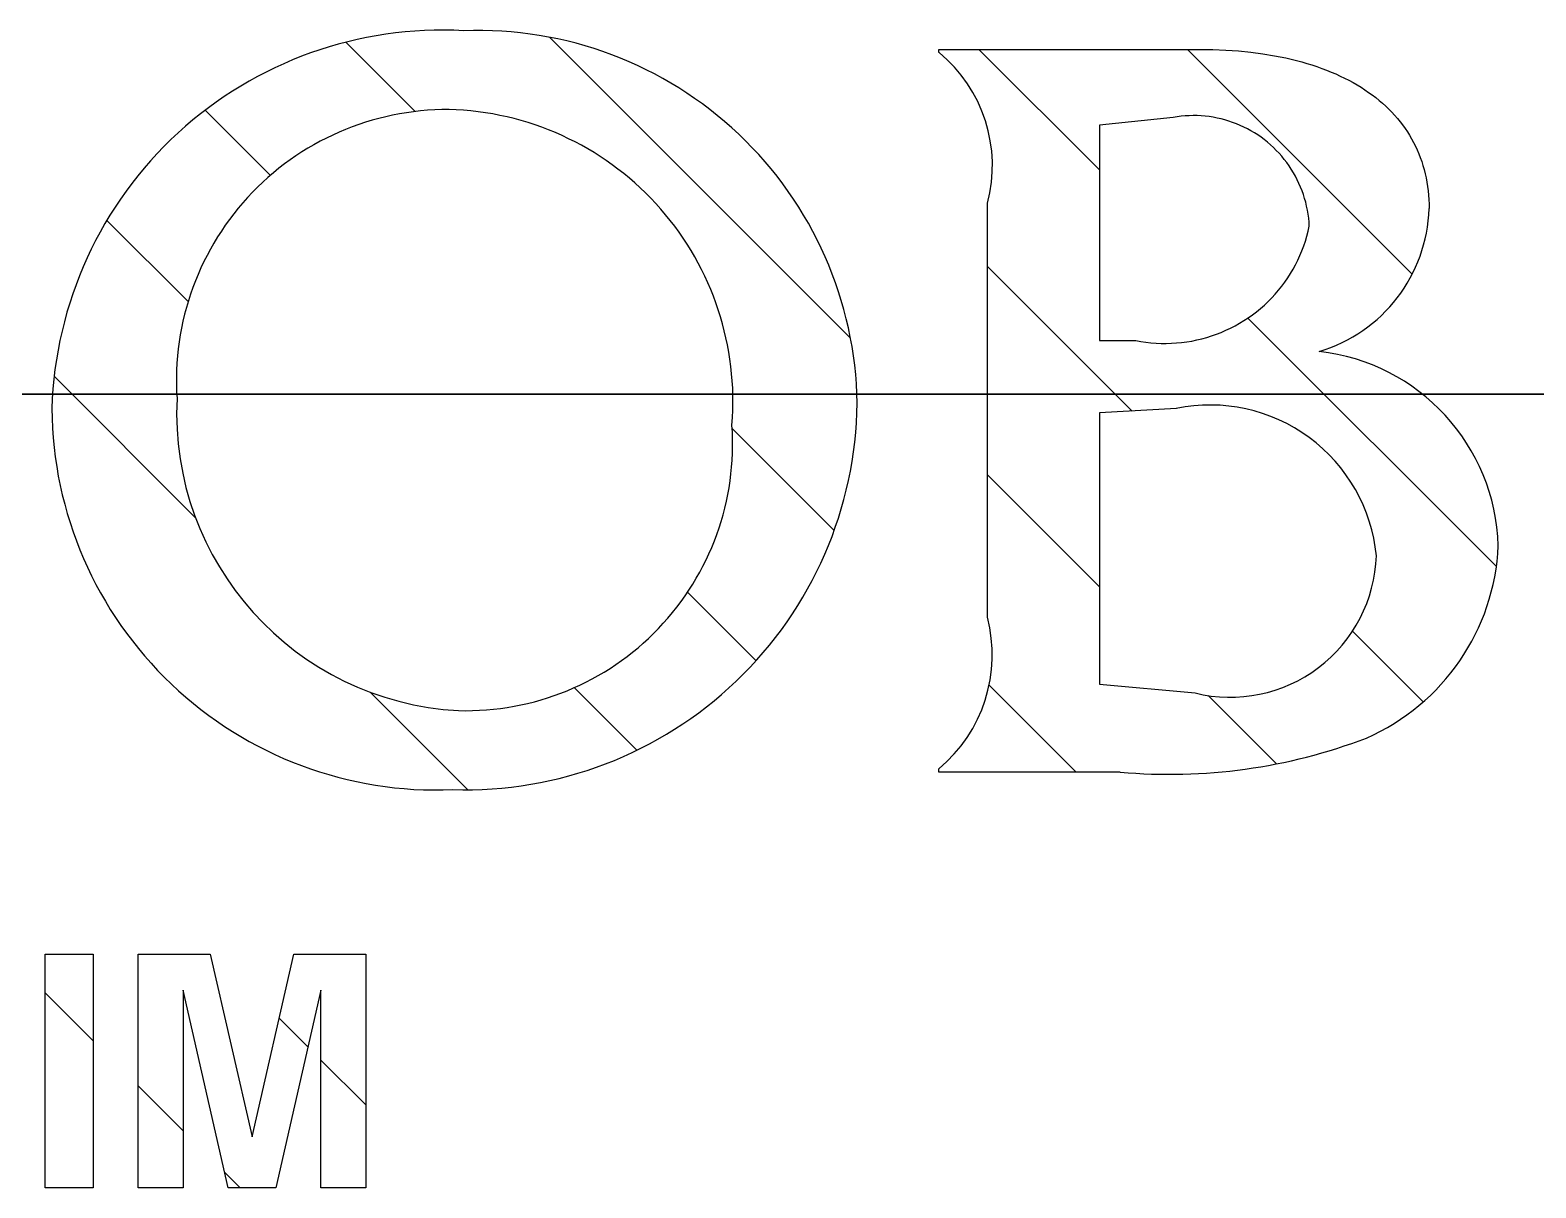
# Model space of a CAD drawing. Extents: x 14808 to 20058, y -13198 to -11680.
# Drawn here: x 15835.4 to 15841.78, y -12003.95 to -11999.04 of the extents above; entities that cross this region are included whole.
import ezdxf

# ---------------------------------------------------------------- set-up
doc = ezdxf.new("R2010")
doc.units = 0
doc.header["$LTSCALE"] = 7
doc.header["$MEASUREMENT"] = 0
doc.linetypes.add('PHANTOM', pattern=[2.5, 1.25, -0.25, 0.25, -0.25, 0.25, -0.25])
doc.layers.add('D', color=2, linetype='CONTINUOUS')
doc.layers.add('PH', color=3, linetype='PHANTOM')
pattern_1 = [(45, (-16720.3308, -10026.8604), (-0.44194174, 0.44194174), [])]

msp = doc.modelspace()

# ---------------------------------------------------------------- hatches: boundary and pattern name
at = {"layer": 'D', "extrusion": (0, 0, -1)}
h = msp.add_hatch(dxfattribs=at)
h.set_pattern_fill('ANSI31', color=256, scale=5, style=0)
h.set_pattern_definition(pattern_1)
h.paths.add_polyline_path([(-15837.2383, -11999.0468), (-15837.2772, -11999.0459), (-15837.3164, -11999.0458), (-15837.3558, -11999.0467), (-15837.3952, -11999.0486), (-15837.4348, -11999.0515), (-15837.4744, -11999.0553), (-15837.514, -11999.0602), (-15837.5536, -11999.0661), (-15837.5931, -11999.0729), (-15837.6325, -11999.0808), (-15837.6718, -11999.0897), (-15837.711, -11999.0995), (-15837.7499, -11999.1104), (-15837.7885, -11999.1222), (-15837.8269, -11999.135), (-15837.865, -11999.1488), (-15837.9027, -11999.1636), (-15837.94, -11999.1793), (-15837.9769, -11999.1959), (-15838.0133, -11999.2134), (-15838.0492, -11999.2318), (-15838.0846, -11999.2511), (-15838.1194, -11999.2712), (-15838.1536, -11999.2921), (-15838.1873, -11999.3138), (-15838.2202, -11999.3363), (-15838.2525, -11999.3595), (-15838.2841, -11999.3834), (-15838.315, -11999.4081), (-15838.3452, -11999.4333), (-15838.3746, -11999.4592), (-15838.4033, -11999.4857), (-15838.4313, -11999.5128), (-15838.4587, -11999.5408), (-15838.4856, -11999.5695), (-15838.5118, -11999.599), (-15838.5375, -11999.6293), (-15838.5624, -11999.6603), (-15838.5867, -11999.692), (-15838.6102, -11999.7243), (-15838.633, -11999.7574), (-15838.6549, -11999.7911), (-15838.6761, -11999.8253), (-15838.6964, -11999.8602), (-15838.7159, -11999.8956), (-15838.7345, -11999.9315), (-15838.7522, -11999.9679), (-15838.769, -12000.0047), (-15838.7849, -12000.042), (-15838.7998, -12000.0796), (-15838.8137, -12000.1176), (-15838.8267, -12000.1558), (-15838.8387, -12000.1944), (-15838.8497, -12000.2331), (-15838.8597, -12000.2721), (-15838.8687, -12000.3112), (-15838.8767, -12000.3504), (-15838.8837, -12000.3897), (-15838.8897, -12000.429), (-15838.8948, -12000.4683), (-15838.8988, -12000.5076), (-15838.9019, -12000.5468), (-15838.904, -12000.586), (-15838.9051, -12000.6249), (-15838.9041, -12000.6652), (-15838.9021, -12000.7056), (-15838.8991, -12000.7461), (-15838.8951, -12000.7867), (-15838.8901, -12000.8273), (-15838.884, -12000.868), (-15838.877, -12000.9086), (-15838.8689, -12000.9491), (-15838.8598, -12000.9895), (-15838.8496, -12001.0298), (-15838.8384, -12001.0699), (-15838.8262, -12001.1097), (-15838.813, -12001.1493), (-15838.7988, -12001.1885), (-15838.7836, -12001.2274), (-15838.7674, -12001.266), (-15838.7502, -12001.3041), (-15838.7321, -12001.3418), (-15838.7131, -12001.3789), (-15838.6932, -12001.4156), (-15838.6723, -12001.4517), (-15838.6506, -12001.4872), (-15838.6281, -12001.522), (-15838.6048, -12001.5563), (-15838.5806, -12001.5898), (-15838.5558, -12001.6227), (-15838.5302, -12001.6548), (-15838.5039, -12001.6862), (-15838.4769, -12001.7168), (-15838.4493, -12001.7466), (-15838.4211, -12001.7756), (-15838.3923, -12001.8038), (-15838.3629, -12001.8313), (-15838.3327, -12001.8581), (-15838.3016, -12001.8844), (-15838.2699, -12001.91), (-15838.2374, -12001.9349), (-15838.2041, -12001.959), (-15838.1702, -12001.9824), (-15838.1356, -12002.005), (-15838.1004, -12002.0268), (-15838.0645, -12002.0478), (-15838.0281, -12002.0679), (-15837.9911, -12002.0871), (-15837.9536, -12002.1053), (-15837.9156, -12002.1227), (-15837.8772, -12002.1391), (-15837.8384, -12002.1546), (-15837.7992, -12002.169), (-15837.7596, -12002.1825), (-15837.7197, -12002.1949), (-15837.6796, -12002.2064), (-15837.6393, -12002.2168), (-15837.5988, -12002.2262), (-15837.5581, -12002.2345), (-15837.5173, -12002.2418), (-15837.4765, -12002.2481), (-15837.4356, -12002.2534), (-15837.3947, -12002.2576), (-15837.3539, -12002.2608), (-15837.3132, -12002.263), (-15837.2726, -12002.2642), (-15837.2321, -12002.2644), (-15837.1918, -12002.2636), (-15837.152, -12002.2648), (-15837.1119, -12002.2651), (-15837.0716, -12002.2643), (-15837.0313, -12002.2626), (-15836.9908, -12002.2598), (-15836.9502, -12002.256), (-15836.9097, -12002.2512), (-15836.8691, -12002.2453), (-15836.8287, -12002.2384), (-15836.7883, -12002.2305), (-15836.748, -12002.2215), (-15836.7079, -12002.2116), (-15836.6681, -12002.2005), (-15836.6285, -12002.1885), (-15836.5891, -12002.1754), (-15836.5502, -12002.1614), (-15836.5115, -12002.1463), (-15836.4733, -12002.1303), (-15836.4356, -12002.1134), (-15836.3983, -12002.0955), (-15836.3615, -12002.0766), (-15836.3253, -12002.0569), (-15836.2896, -12002.0363), (-15836.2546, -12002.0149), (-15836.2202, -12001.9927), (-15836.1865, -12001.9696), (-15836.1534, -12001.9459), (-15836.1211, -12001.9213), (-15836.0895, -12001.8961), (-15836.0587, -12001.8702), (-15836.0287, -12001.8437), (-15835.9994, -12001.8165), (-15835.9708, -12001.7887), (-15835.9428, -12001.76), (-15835.9154, -12001.7306), (-15835.8886, -12001.7003), (-15835.8625, -12001.6693), (-15835.8371, -12001.6375), (-15835.8124, -12001.6049), (-15835.7884, -12001.5717), (-15835.7652, -12001.5378), (-15835.7429, -12001.5032), (-15835.7214, -12001.4681), (-15835.7007, -12001.4323), (-15835.6809, -12001.396), (-15835.6621, -12001.3591), (-15835.6442, -12001.3217), (-15835.6272, -12001.2839), (-15835.6112, -12001.2457), (-15835.5962, -12001.2071), (-15835.5821, -12001.1682), (-15835.5691, -12001.1289), (-15835.5571, -12001.0894), (-15835.5461, -12001.0496), (-15835.5362, -12001.0097), (-15835.5272, -12000.9696), (-15835.5193, -12000.9294), (-15835.5125, -12000.8892), (-15835.5066, -12000.8489), (-15835.5018, -12000.8086), (-15835.498, -12000.7683), (-15835.4953, -12000.7282), (-15835.4935, -12000.6881), (-15835.4927, -12000.6482), (-15835.4944, -12000.608), (-15835.4971, -12000.5677), (-15835.5008, -12000.5272), (-15835.5056, -12000.4867), (-15835.5113, -12000.4462), (-15835.5181, -12000.4056), (-15835.526, -12000.3652), (-15835.5348, -12000.3248), (-15835.5447, -12000.2846), (-15835.5556, -12000.2445), (-15835.5675, -12000.2047), (-15835.5805, -12000.165), (-15835.5944, -12000.1257), (-15835.6094, -12000.0867), (-15835.6254, -12000.0481), (-15835.6423, -12000.0099), (-15835.6602, -11999.9721), (-15835.679, -11999.9348), (-15835.6988, -11999.898), (-15835.7194, -11999.8618), (-15835.741, -11999.8261), (-15835.7634, -11999.791), (-15835.7866, -11999.7566), (-15835.8106, -11999.7229), (-15835.8354, -11999.6898), (-15835.8609, -11999.6575), (-15835.8872, -11999.6259), (-15835.9141, -11999.595), (-15835.9417, -11999.565), (-15835.9699, -11999.5357), (-15835.9987, -11999.5073), (-15836.0281, -11999.4798), (-15836.0581, -11999.4529), (-15836.0888, -11999.4267), (-15836.1204, -11999.4011), (-15836.1527, -11999.3762), (-15836.1857, -11999.352), (-15836.2195, -11999.3286), (-15836.2539, -11999.3059), (-15836.289, -11999.284), (-15836.3247, -11999.263), (-15836.3609, -11999.2428), (-15836.3978, -11999.2235), (-15836.4352, -11999.2051), (-15836.4731, -11999.1877), (-15836.5114, -11999.1711), (-15836.5502, -11999.1556), (-15836.5894, -11999.141), (-15836.6289, -11999.1274), (-15836.6688, -11999.1149), (-15836.7089, -11999.1033), (-15836.7493, -11999.0928), (-15836.7899, -11999.0833), (-15836.8306, -11999.0748), (-15836.8715, -11999.0674), (-15836.9124, -11999.061), (-15836.9534, -11999.0557), (-15836.9944, -11999.0514), (-15837.0353, -11999.0481), (-15837.0762, -11999.0458), (-15837.117, -11999.0446), (-15837.1576, -11999.0444), (-15837.198, -11999.0451)], flags=0)
h.paths.add_polyline_path([(-15837.2151, -12001.9284), (-15837.1872, -12001.9266), (-15837.1592, -12001.9241), (-15837.1309, -12001.921), (-15837.1025, -12001.9172), (-15837.0739, -12001.9127), (-15837.0452, -12001.9075), (-15837.0165, -12001.9017), (-15836.9876, -12001.895), (-15836.9587, -12001.8877), (-15836.9298, -12001.8796), (-15836.9009, -12001.8708), (-15836.872, -12001.8612), (-15836.8432, -12001.8509), (-15836.8145, -12001.8398), (-15836.7859, -12001.8279), (-15836.7574, -12001.8153), (-15836.7292, -12001.8019), (-15836.7011, -12001.7877), (-15836.6733, -12001.7728), (-15836.6457, -12001.7571), (-15836.6184, -12001.7406), (-15836.5915, -12001.7234), (-15836.5649, -12001.7055), (-15836.5387, -12001.6868), (-15836.5129, -12001.6675), (-15836.4876, -12001.6474), (-15836.4627, -12001.6266), (-15836.4384, -12001.6052), (-15836.4145, -12001.5832), (-15836.3913, -12001.5605), (-15836.3686, -12001.5372), (-15836.3465, -12001.5133), (-15836.325, -12001.4888), (-15836.3042, -12001.4638), (-15836.284, -12001.4383), (-15836.2645, -12001.4124), (-15836.2457, -12001.3859), (-15836.2276, -12001.359), (-15836.2103, -12001.3318), (-15836.1937, -12001.3041), (-15836.1779, -12001.2761), (-15836.1628, -12001.2479), (-15836.1485, -12001.2193), (-15836.1349, -12001.1905), (-15836.1221, -12001.1614), (-15836.1102, -12001.1322), (-15836.099, -12001.1028), (-15836.0886, -12001.0733), (-15836.0789, -12001.0437), (-15836.0701, -12001.014), (-15836.062, -12000.9843), (-15836.0547, -12000.9546), (-15836.0482, -12000.9249), (-15836.0424, -12000.8952), (-15836.0373, -12000.8656), (-15836.033, -12000.8361), (-15836.0294, -12000.8067), (-15836.0265, -12000.7775), (-15836.0243, -12000.7484), (-15836.0228, -12000.7196), (-15836.022, -12000.6909), (-15836.0218, -12000.6625), (-15836.0222, -12000.6343), (-15836.0233, -12000.6064), (-15836.0217, -12000.5772), (-15836.0208, -12000.5479), (-15836.0207, -12000.5185), (-15836.0214, -12000.4889), (-15836.0228, -12000.4592), (-15836.025, -12000.4294), (-15836.028, -12000.3997), (-15836.0318, -12000.3699), (-15836.0363, -12000.3401), (-15836.0417, -12000.3104), (-15836.0478, -12000.2808), (-15836.0548, -12000.2513), (-15836.0625, -12000.222), (-15836.071, -12000.1928), (-15836.0803, -12000.1639), (-15836.0904, -12000.1352), (-15836.1012, -12000.1067), (-15836.1127, -12000.0786), (-15836.125, -12000.0508), (-15836.138, -12000.0234), (-15836.1517, -11999.9964), (-15836.1661, -11999.9698), (-15836.1812, -11999.9436), (-15836.1969, -11999.9179), (-15836.2132, -11999.8927), (-15836.2301, -11999.868), (-15836.2476, -11999.8439), (-15836.2657, -11999.8203), (-15836.2842, -11999.7972), (-15836.3033, -11999.7748), (-15836.3229, -11999.7529), (-15836.3429, -11999.7317), (-15836.3634, -11999.7109), (-15836.3846, -11999.6906), (-15836.4064, -11999.6708), (-15836.4287, -11999.6514), (-15836.4517, -11999.6326), (-15836.4753, -11999.6143), (-15836.4993, -11999.5965), (-15836.524, -11999.5793), (-15836.5491, -11999.5627), (-15836.5747, -11999.5468), (-15836.6008, -11999.5315), (-15836.6274, -11999.5168), (-15836.6543, -11999.5029), (-15836.6816, -11999.4897), (-15836.7093, -11999.4771), (-15836.7374, -11999.4653), (-15836.7657, -11999.4543), (-15836.7943, -11999.444), (-15836.8231, -11999.4345), (-15836.8522, -11999.4257), (-15836.8814, -11999.4178), (-15836.9108, -11999.4106), (-15836.9403, -11999.4042), (-15836.9699, -11999.3986), (-15836.9995, -11999.3938), (-15837.0292, -11999.3898), (-15837.0589, -11999.3866), (-15837.0885, -11999.3841), (-15837.118, -11999.3824), (-15837.1475, -11999.3815), (-15837.1768, -11999.3814), (-15837.206, -11999.3819), (-15837.2361, -11999.3839), (-15837.2663, -11999.3866), (-15837.2966, -11999.39), (-15837.3269, -11999.3942), (-15837.3571, -11999.3992), (-15837.3874, -11999.4049), (-15837.4176, -11999.4114), (-15837.4477, -11999.4187), (-15837.4777, -11999.4268), (-15837.5076, -11999.4356), (-15837.5373, -11999.4452), (-15837.5668, -11999.4556), (-15837.596, -11999.4667), (-15837.625, -11999.4786), (-15837.6537, -11999.4912), (-15837.682, -11999.5045), (-15837.7101, -11999.5186), (-15837.7377, -11999.5334), (-15837.765, -11999.5488), (-15837.7918, -11999.5649), (-15837.8182, -11999.5817), (-15837.8441, -11999.5991), (-15837.8695, -11999.6171), (-15837.8944, -11999.6357), (-15837.9187, -11999.6548), (-15837.9425, -11999.6745), (-15837.9657, -11999.6948), (-15837.9884, -11999.7155), (-15838.0104, -11999.7367), (-15838.0318, -11999.7584), (-15838.0526, -11999.7805), (-15838.0728, -11999.8029), (-15838.0923, -11999.8259), (-15838.1115, -11999.8494), (-15838.1301, -11999.8736), (-15838.1481, -11999.8982), (-15838.1657, -11999.9234), (-15838.1826, -11999.9491), (-15838.199, -11999.9754), (-15838.2147, -12000.002), (-15838.2298, -12000.0292), (-15838.2443, -12000.0568), (-15838.2581, -12000.0848), (-15838.2712, -12000.1131), (-15838.2836, -12000.1419), (-15838.2952, -12000.1709), (-15838.3062, -12000.2003), (-15838.3163, -12000.23), (-15838.3258, -12000.2599), (-15838.3345, -12000.29), (-15838.3423, -12000.3203), (-15838.3495, -12000.3507), (-15838.3558, -12000.3813), (-15838.3614, -12000.412), (-15838.3661, -12000.4428), (-15838.3701, -12000.4736), (-15838.3733, -12000.5044), (-15838.3758, -12000.5353), (-15838.3774, -12000.566), (-15838.3783, -12000.5967), (-15838.3784, -12000.6273), (-15838.3778, -12000.6577), (-15838.3764, -12000.688), (-15838.3743, -12000.7181), (-15838.376, -12000.7468), (-15838.377, -12000.7757), (-15838.3772, -12000.8047), (-15838.3766, -12000.8338), (-15838.3753, -12000.863), (-15838.3733, -12000.8923), (-15838.3704, -12000.9216), (-15838.3668, -12000.951), (-15838.3624, -12000.9803), (-15838.3573, -12001.0095), (-15838.3513, -12001.0387), (-15838.3446, -12001.0677), (-15838.3371, -12001.0967), (-15838.3288, -12001.1254), (-15838.3198, -12001.1539), (-15838.31, -12001.1822), (-15838.2995, -12001.2102), (-15838.2882, -12001.2379), (-15838.2762, -12001.2653), (-15838.2635, -12001.2923), (-15838.2501, -12001.319), (-15838.2361, -12001.3452), (-15838.2214, -12001.371), (-15838.206, -12001.3964), (-15838.1901, -12001.4213), (-15838.1735, -12001.4456), (-15838.1564, -12001.4695), (-15838.1387, -12001.4928), (-15838.1205, -12001.5156), (-15838.1018, -12001.5377), (-15838.0827, -12001.5593), (-15838.0631, -12001.5803), (-15838.0429, -12001.6008), (-15838.0222, -12001.6209), (-15838.0008, -12001.6405), (-15837.9789, -12001.6597), (-15837.9564, -12001.6783), (-15837.9333, -12001.6964), (-15837.9096, -12001.714), (-15837.8855, -12001.7311), (-15837.8608, -12001.7475), (-15837.8357, -12001.7633), (-15837.81, -12001.7785), (-15837.784, -12001.793), (-15837.7575, -12001.8068), (-15837.7307, -12001.82), (-15837.7035, -12001.8324), (-15837.676, -12001.8442), (-15837.6481, -12001.8552), (-15837.62, -12001.8654), (-15837.5917, -12001.8749), (-15837.5631, -12001.8837), (-15837.5344, -12001.8916), (-15837.5055, -12001.8988), (-15837.4765, -12001.9053), (-15837.4474, -12001.9109), (-15837.4182, -12001.9158), (-15837.3891, -12001.9199), (-15837.3599, -12001.9232), (-15837.3308, -12001.9257), (-15837.3017, -12001.9275), (-15837.2727, -12001.9286), (-15837.2438, -12001.9289)], flags=0)
h = msp.add_hatch(dxfattribs=at)
h.set_pattern_fill('ANSI31', color=256, scale=5, style=0)
h.set_pattern_definition(pattern_1)
h.paths.add_polyline_path([(-15841.3278, -11999.801), (-15841.3273, -11999.8129), (-15841.3266, -11999.8249), (-15841.3257, -11999.837), (-15841.3246, -11999.8491), (-15841.3232, -11999.8613), (-15841.3216, -11999.8735), (-15841.3197, -11999.8857), (-15841.3176, -11999.8979), (-15841.3153, -11999.9102), (-15841.3127, -11999.9224), (-15841.3099, -11999.9347), (-15841.3068, -11999.9469), (-15841.3034, -11999.9592), (-15841.2998, -11999.9714), (-15841.296, -11999.9836), (-15841.2919, -11999.9957), (-15841.2876, -12000.0078), (-15841.283, -12000.0199), (-15841.2781, -12000.0319), (-15841.273, -12000.0438), (-15841.2677, -12000.0557), (-15841.2621, -12000.0675), (-15841.2562, -12000.0791), (-15841.2501, -12000.0907), (-15841.2438, -12000.1022), (-15841.2372, -12000.1135), (-15841.2304, -12000.1248), (-15841.2234, -12000.1359), (-15841.2161, -12000.1469), (-15841.2086, -12000.1577), (-15841.2009, -12000.1684), (-15841.193, -12000.1789), (-15841.1848, -12000.1893), (-15841.1765, -12000.1995), (-15841.1679, -12000.2095), (-15841.1592, -12000.2193), (-15841.1503, -12000.229), (-15841.1411, -12000.2385), (-15841.1319, -12000.2477), (-15841.1224, -12000.2568), (-15841.1128, -12000.2656), (-15841.103, -12000.2743), (-15841.093, -12000.2827), (-15841.0829, -12000.2909), (-15841.0727, -12000.2989), (-15841.0624, -12000.3067), (-15841.0519, -12000.3142), (-15841.0413, -12000.3215), (-15841.0306, -12000.3286), (-15841.0198, -12000.3354), (-15841.0089, -12000.342), (-15840.998, -12000.3484), (-15840.9869, -12000.3545), (-15840.9758, -12000.3604), (-15840.9646, -12000.3661), (-15840.9533, -12000.3715), (-15840.9421, -12000.3766), (-15840.9307, -12000.3816), (-15840.9194, -12000.3863), (-15840.908, -12000.3907), (-15840.8965, -12000.3949), (-15840.8851, -12000.3989), (-15840.8737, -12000.4026), (-15840.8622, -12000.4062), (-15840.8797, -12000.4083), (-15840.8972, -12000.4108), (-15840.9148, -12000.4137), (-15840.9324, -12000.417), (-15840.9501, -12000.4207), (-15840.9679, -12000.4248), (-15840.9856, -12000.4293), (-15841.0034, -12000.4342), (-15841.0212, -12000.4396), (-15841.0389, -12000.4453), (-15841.0566, -12000.4515), (-15841.0743, -12000.4581), (-15841.0919, -12000.4651), (-15841.1094, -12000.4726), (-15841.1269, -12000.4804), (-15841.1442, -12000.4887), (-15841.1614, -12000.4975), (-15841.1785, -12000.5066), (-15841.1955, -12000.5162), (-15841.2123, -12000.5262), (-15841.2288, -12000.5366), (-15841.2453, -12000.5474), (-15841.2614, -12000.5586), (-15841.2774, -12000.5702), (-15841.2931, -12000.5822), (-15841.3086, -12000.5946), (-15841.3238, -12000.6074), (-15841.3387, -12000.6205), (-15841.3534, -12000.634), (-15841.3677, -12000.6479), (-15841.3817, -12000.6621), (-15841.3954, -12000.6766), (-15841.4087, -12000.6914), (-15841.4217, -12000.7065), (-15841.4343, -12000.7219), (-15841.4466, -12000.7376), (-15841.4584, -12000.7536), (-15841.4699, -12000.7698), (-15841.481, -12000.7862), (-15841.4917, -12000.8029), (-15841.5019, -12000.8198), (-15841.5118, -12000.8368), (-15841.5212, -12000.8541), (-15841.5302, -12000.8715), (-15841.5388, -12000.889), (-15841.5469, -12000.9067), (-15841.5546, -12000.9244), (-15841.5619, -12000.9423), (-15841.5687, -12000.9603), (-15841.5752, -12000.9783), (-15841.5811, -12000.9964), (-15841.5867, -12001.0146), (-15841.5918, -12001.0327), (-15841.5965, -12001.0509), (-15841.6008, -12001.069), (-15841.6046, -12001.0872), (-15841.6081, -12001.1053), (-15841.6111, -12001.1234), (-15841.6137, -12001.1414), (-15841.6159, -12001.1593), (-15841.6178, -12001.1772), (-15841.6192, -12001.1949), (-15841.6203, -12001.2126), (-15841.621, -12001.2302), (-15841.6191, -12001.2611), (-15841.6161, -12001.2923), (-15841.6121, -12001.3235), (-15841.6069, -12001.3549), (-15841.6007, -12001.3863), (-15841.5933, -12001.4177), (-15841.5848, -12001.449), (-15841.5751, -12001.4802), (-15841.5698, -12001.4957), (-15841.5643, -12001.5112), (-15841.5585, -12001.5266), (-15841.5524, -12001.5419), (-15841.546, -12001.5571), (-15841.5393, -12001.5723), (-15841.5324, -12001.5873), (-15841.5252, -12001.6022), (-15841.5177, -12001.6171), (-15841.5099, -12001.6318), (-15841.5019, -12001.6464), (-15841.4936, -12001.6608), (-15841.4851, -12001.6751), (-15841.4763, -12001.6893), (-15841.4672, -12001.7033), (-15841.4579, -12001.7172), (-15841.4483, -12001.7308), (-15841.4385, -12001.7443), (-15841.4285, -12001.7577), (-15841.4182, -12001.7708), (-15841.4077, -12001.7838), (-15841.397, -12001.7965), (-15841.3861, -12001.809), (-15841.3749, -12001.8214), (-15841.3636, -12001.8335), (-15841.3521, -12001.8454), (-15841.3403, -12001.8571), (-15841.3284, -12001.8685), (-15841.3163, -12001.8797), (-15841.3041, -12001.8907), (-15841.2917, -12001.9014), (-15841.2791, -12001.9119), (-15841.2535, -12001.9321), (-15841.2274, -12001.9514), (-15841.2007, -12001.9696), (-15841.1737, -12001.9867), (-15841.1463, -12002.0028), (-15841.1185, -12002.0179), (-15841.0906, -12002.0319), (-15841.0624, -12002.0448), (-15841.0005, -12002.0674), (-15840.9378, -12002.0884), (-15840.8744, -12002.1076), (-15840.8104, -12002.125), (-15840.7457, -12002.1406), (-15840.6806, -12002.1544), (-15840.6151, -12002.1663), (-15840.5492, -12002.1764), (-15840.4831, -12002.1846), (-15840.4167, -12002.1909), (-15840.3503, -12002.1953), (-15840.2839, -12002.1978), (-15840.2175, -12002.1985), (-15840.1513, -12002.1972), (-15840.0853, -12002.1941), (-15840.0196, -12002.1892), (-15839.2514, -12002.1892), (-15839.2514, -12002.1752), (-15839.2674, -12002.1614), (-15839.2831, -12002.1468), (-15839.2984, -12002.1316), (-15839.3133, -12002.1158), (-15839.3277, -12002.0993), (-15839.3347, -12002.0909), (-15839.3416, -12002.0823), (-15839.3484, -12002.0735), (-15839.3551, -12002.0646), (-15839.3616, -12002.0555), (-15839.3679, -12002.0464), (-15839.3741, -12002.037), (-15839.3802, -12002.0276), (-15839.3861, -12002.018), (-15839.3918, -12002.0083), (-15839.3974, -12001.9985), (-15839.4028, -12001.9885), (-15839.4081, -12001.9785), (-15839.4131, -12001.9683), (-15839.418, -12001.9581), (-15839.4227, -12001.9477), (-15839.4273, -12001.9372), (-15839.4316, -12001.9267), (-15839.4357, -12001.9161), (-15839.4397, -12001.9054), (-15839.4435, -12001.8946), (-15839.447, -12001.8837), (-15839.4504, -12001.8728), (-15839.4536, -12001.8618), (-15839.4566, -12001.8508), (-15839.4593, -12001.8398), (-15839.4619, -12001.8286), (-15839.4643, -12001.8175), (-15839.4664, -12001.8063), (-15839.4684, -12001.7951), (-15839.4701, -12001.7839), (-15839.4717, -12001.7727), (-15839.473, -12001.7614), (-15839.4742, -12001.7502), (-15839.4751, -12001.739), (-15839.4758, -12001.7277), (-15839.4764, -12001.7165), (-15839.4767, -12001.7053), (-15839.4768, -12001.6941), (-15839.4768, -12001.683), (-15839.4765, -12001.6719), (-15839.476, -12001.6608), (-15839.4754, -12001.6498), (-15839.4746, -12001.6388), (-15839.4723, -12001.6171), (-15839.4694, -12001.5955), (-15839.4657, -12001.5743), (-15839.4613, -12001.5534), (-15839.4563, -12001.5328), (-15839.4563, -11999.7777), (-15839.4615, -11999.7573), (-15839.4659, -11999.7365), (-15839.4697, -11999.7154), (-15839.4713, -11999.7047), (-15839.4728, -11999.694), (-15839.474, -11999.6832), (-15839.4751, -11999.6724), (-15839.476, -11999.6615), (-15839.4767, -11999.6505), (-15839.4772, -11999.6395), (-15839.4775, -11999.6284), (-15839.4776, -11999.6173), (-15839.4775, -11999.6062), (-15839.4772, -11999.5951), (-15839.4767, -11999.5839), (-15839.476, -11999.5727), (-15839.4751, -11999.5615), (-15839.474, -11999.5503), (-15839.4726, -11999.5391), (-15839.4711, -11999.5279), (-15839.4694, -11999.5168), (-15839.4674, -11999.5056), (-15839.4653, -11999.4945), (-15839.4629, -11999.4834), (-15839.4603, -11999.4723), (-15839.4576, -11999.4613), (-15839.4546, -11999.4503), (-15839.4514, -11999.4394), (-15839.448, -11999.4285), (-15839.4444, -11999.4177), (-15839.4407, -11999.407), (-15839.4367, -11999.3963), (-15839.4325, -11999.3858), (-15839.4282, -11999.3753), (-15839.4236, -11999.3649), (-15839.4189, -11999.3546), (-15839.414, -11999.3444), (-15839.4089, -11999.3343), (-15839.4036, -11999.3243), (-15839.3982, -11999.3144), (-15839.3926, -11999.3047), (-15839.3868, -11999.295), (-15839.3808, -11999.2855), (-15839.3747, -11999.2762), (-15839.3685, -11999.2669), (-15839.3621, -11999.2578), (-15839.3556, -11999.2489), (-15839.3489, -11999.2401), (-15839.3421, -11999.2314), (-15839.3351, -11999.2229), (-15839.328, -11999.2146), (-15839.3208, -11999.2064), (-15839.3135, -11999.1983), (-15839.3061, -11999.1904), (-15839.2986, -11999.1827), (-15839.2832, -11999.1678), (-15839.2675, -11999.1535), (-15839.2514, -11999.1399), (-15839.2514, -11999.126), (-15840.3547, -11999.126), (-15840.4116, -11999.1267), (-15840.4669, -11999.129), (-15840.5207, -11999.1328), (-15840.573, -11999.138), (-15840.6237, -11999.1447), (-15840.6727, -11999.1528), (-15840.6967, -11999.1574), (-15840.7202, -11999.1623), (-15840.7433, -11999.1676), (-15840.766, -11999.1732), (-15840.7883, -11999.1792), (-15840.8102, -11999.1855), (-15840.8317, -11999.1921), (-15840.8527, -11999.1991), (-15840.8734, -11999.2064), (-15840.8936, -11999.214), (-15840.9133, -11999.222), (-15840.9327, -11999.2303), (-15840.9516, -11999.2389), (-15840.9701, -11999.2479), (-15840.9881, -11999.2571), (-15841.0057, -11999.2667), (-15841.0229, -11999.2766), (-15841.0396, -11999.2868), (-15841.0559, -11999.2973), (-15841.0717, -11999.3081), (-15841.0871, -11999.3192), (-15841.102, -11999.3306), (-15841.1165, -11999.3424), (-15841.1305, -11999.3544), (-15841.1441, -11999.3667), (-15841.1572, -11999.3793), (-15841.1698, -11999.3922), (-15841.1819, -11999.4053), (-15841.1936, -11999.4188), (-15841.2049, -11999.4325), (-15841.2156, -11999.4465), (-15841.2259, -11999.4608), (-15841.2357, -11999.4754), (-15841.245, -11999.4902), (-15841.2538, -11999.5053), (-15841.2622, -11999.5207), (-15841.27, -11999.5364), (-15841.2774, -11999.5523), (-15841.2843, -11999.5684), (-15841.2906, -11999.5848), (-15841.2965, -11999.6015), (-15841.3019, -11999.6184), (-15841.3068, -11999.6356), (-15841.3112, -11999.653), (-15841.315, -11999.6707), (-15841.3184, -11999.6886), (-15841.3213, -11999.7067), (-15841.3236, -11999.7251), (-15841.3254, -11999.7437), (-15841.3267, -11999.7626), (-15841.3275, -11999.7816)], flags=0)
h.paths.add_polyline_path([(-15839.9311, -11999.4472), (-15840.2431, -11999.4145), (-15840.2599, -11999.4118), (-15840.2769, -11999.4096), (-15840.2939, -11999.4081), (-15840.3109, -11999.4071), (-15840.328, -11999.4067), (-15840.345, -11999.4069), (-15840.3621, -11999.4078), (-15840.3791, -11999.4092), (-15840.396, -11999.4112), (-15840.4129, -11999.4138), (-15840.4296, -11999.4169), (-15840.4463, -11999.4207), (-15840.4628, -11999.425), (-15840.4791, -11999.4299), (-15840.4953, -11999.4354), (-15840.5113, -11999.4414), (-15840.527, -11999.448), (-15840.5425, -11999.4551), (-15840.5578, -11999.4628), (-15840.5728, -11999.4709), (-15840.5874, -11999.4796), (-15840.6018, -11999.4888), (-15840.6159, -11999.4985), (-15840.6296, -11999.5087), (-15840.6429, -11999.5194), (-15840.6559, -11999.5305), (-15840.6684, -11999.542), (-15840.6806, -11999.554), (-15840.6923, -11999.5664), (-15840.7036, -11999.5792), (-15840.7144, -11999.5924), (-15840.7248, -11999.6059), (-15840.7347, -11999.6198), (-15840.7441, -11999.634), (-15840.753, -11999.6486), (-15840.7614, -11999.6635), (-15840.7693, -11999.6786), (-15840.7766, -11999.694), (-15840.7834, -11999.7096), (-15840.7897, -11999.7255), (-15840.7954, -11999.7416), (-15840.8005, -11999.7579), (-15840.8051, -11999.7743), (-15840.8091, -11999.7909), (-15840.8125, -11999.8076), (-15840.8153, -11999.8245), (-15840.8176, -11999.8414), (-15840.8192, -11999.8584), (-15840.8203, -11999.8754), (-15840.8155, -11999.8966), (-15840.81, -11999.9176), (-15840.8038, -11999.9384), (-15840.7968, -11999.959), (-15840.7892, -11999.9793), (-15840.7808, -11999.9994), (-15840.7717, -12000.0191), (-15840.762, -12000.0386), (-15840.7516, -12000.0576), (-15840.7405, -12000.0763), (-15840.7287, -12000.0946), (-15840.7164, -12000.1125), (-15840.7034, -12000.1299), (-15840.6898, -12000.1469), (-15840.6757, -12000.1634), (-15840.661, -12000.1793), (-15840.6457, -12000.1948), (-15840.6299, -12000.2097), (-15840.6136, -12000.2241), (-15840.5968, -12000.2379), (-15840.5795, -12000.251), (-15840.5618, -12000.2636), (-15840.5436, -12000.2756), (-15840.5251, -12000.2869), (-15840.5061, -12000.2975), (-15840.4868, -12000.3075), (-15840.4672, -12000.3168), (-15840.4473, -12000.3254), (-15840.427, -12000.3334), (-15840.4065, -12000.3406), (-15840.3858, -12000.347), (-15840.3648, -12000.3528), (-15840.3437, -12000.3578), (-15840.3224, -12000.3621), (-15840.301, -12000.3657), (-15840.2794, -12000.3684), (-15840.2578, -12000.3705), (-15840.2361, -12000.3718), (-15840.2144, -12000.3723), (-15840.1926, -12000.3721), (-15840.1709, -12000.3711), (-15840.1493, -12000.3693), (-15840.1277, -12000.3668), (-15840.1062, -12000.3636), (-15840.0848, -12000.3596), (-15839.9311, -12000.3596)], flags=0)
h.paths.add_polyline_path([(-15841.1044, -12001.2721), (-15841.1036, -12001.2888), (-15841.1024, -12001.3056), (-15841.1007, -12001.3224), (-15841.0985, -12001.3392), (-15841.0959, -12001.3561), (-15841.0928, -12001.373), (-15841.0892, -12001.3898), (-15841.0851, -12001.4066), (-15841.0805, -12001.4234), (-15841.0755, -12001.44), (-15841.07, -12001.4565), (-15841.064, -12001.4729), (-15841.0575, -12001.4892), (-15841.0506, -12001.5053), (-15841.0432, -12001.5212), (-15841.0354, -12001.5369), (-15841.0271, -12001.5523), (-15841.0184, -12001.5675), (-15841.0093, -12001.5825), (-15840.9997, -12001.5971), (-15840.9898, -12001.6115), (-15840.9795, -12001.6256), (-15840.9688, -12001.6393), (-15840.9578, -12001.6527), (-15840.9464, -12001.6657), (-15840.9348, -12001.6784), (-15840.9228, -12001.6907), (-15840.9106, -12001.7026), (-15840.898, -12001.7141), (-15840.8853, -12001.7252), (-15840.8723, -12001.7359), (-15840.8591, -12001.7462), (-15840.8456, -12001.7561), (-15840.8318, -12001.7657), (-15840.8177, -12001.775), (-15840.8032, -12001.7839), (-15840.7884, -12001.7925), (-15840.7733, -12001.8007), (-15840.758, -12001.8085), (-15840.7424, -12001.8159), (-15840.7265, -12001.8229), (-15840.7104, -12001.8294), (-15840.6941, -12001.8355), (-15840.6776, -12001.8412), (-15840.6609, -12001.8464), (-15840.644, -12001.8511), (-15840.627, -12001.8554), (-15840.6099, -12001.8592), (-15840.5927, -12001.8625), (-15840.5754, -12001.8653), (-15840.558, -12001.8676), (-15840.5406, -12001.8694), (-15840.5232, -12001.8707), (-15840.5058, -12001.8716), (-15840.4884, -12001.8719), (-15840.4711, -12001.8718), (-15840.4538, -12001.8712), (-15840.4366, -12001.8701), (-15840.4195, -12001.8685), (-15840.4025, -12001.8665), (-15840.3857, -12001.864), (-15840.3691, -12001.861), (-15840.3526, -12001.8577), (-15840.3363, -12001.8539), (-15839.9311, -12001.8166), (-15839.9311, -12000.6668), (-15840.257, -12000.6482), (-15840.2747, -12000.6448), (-15840.2926, -12000.6418), (-15840.3106, -12000.6392), (-15840.3288, -12000.6371), (-15840.3471, -12000.6355), (-15840.3655, -12000.6343), (-15840.3841, -12000.6337), (-15840.4026, -12000.6335), (-15840.4213, -12000.6338), (-15840.4399, -12000.6345), (-15840.4586, -12000.6358), (-15840.4773, -12000.6376), (-15840.4959, -12000.6399), (-15840.5145, -12000.6427), (-15840.533, -12000.646), (-15840.5515, -12000.6497), (-15840.5698, -12000.654), (-15840.588, -12000.6587), (-15840.6061, -12000.6639), (-15840.624, -12000.6696), (-15840.6417, -12000.6758), (-15840.6592, -12000.6824), (-15840.6765, -12000.6895), (-15840.6936, -12000.697), (-15840.7104, -12000.7049), (-15840.7269, -12000.7132), (-15840.7432, -12000.7219), (-15840.7591, -12000.731), (-15840.7748, -12000.7405), (-15840.7901, -12000.7504), (-15840.8052, -12000.7606), (-15840.8198, -12000.7711), (-15840.8342, -12000.782), (-15840.8484, -12000.7933), (-15840.8624, -12000.805), (-15840.8761, -12000.8171), (-15840.8895, -12000.8297), (-15840.9027, -12000.8426), (-15840.9156, -12000.8559), (-15840.9281, -12000.8696), (-15840.9404, -12000.8837), (-15840.9522, -12000.8981), (-15840.9638, -12000.9129), (-15840.9749, -12000.928), (-15840.9857, -12000.9434), (-15840.996, -12000.9591), (-15841.0059, -12000.975), (-15841.0155, -12000.9913), (-15841.0245, -12001.0078), (-15841.0332, -12001.0245), (-15841.0413, -12001.0414), (-15841.049, -12001.0585), (-15841.0563, -12001.0758), (-15841.0631, -12001.0933), (-15841.0694, -12001.1109), (-15841.0752, -12001.1286), (-15841.0805, -12001.1464), (-15841.0854, -12001.1642), (-15841.0897, -12001.1822), (-15841.0936, -12001.2001), (-15841.097, -12001.2181), (-15841.0999, -12001.2361), (-15841.1024, -12001.2541)], flags=0)
h = msp.add_hatch(dxfattribs=at)
h.set_pattern_fill('ANSI31', color=256, scale=5, style=0)
h.set_pattern_definition(pattern_1)
h.paths.add_polyline_path([(-15835.6676, -12002.9607), (-15835.6676, -12003.9516), (-15835.4644, -12003.9516), (-15835.4644, -12002.9607)], flags=0)
h = msp.add_hatch(dxfattribs=at)
h.set_pattern_fill('ANSI31', color=256, scale=5, style=0)
h.set_pattern_definition(pattern_1)
h.paths.add_polyline_path([(-15836.8236, -12002.9607), (-15836.8236, -12003.9516), (-15836.6331, -12003.9516), (-15836.6331, -12003.1131), (-15836.4425, -12003.9516), (-15836.2393, -12003.9516), (-15836.0487, -12003.1131), (-15836.0487, -12003.9516), (-15835.8582, -12003.9516), (-15835.8582, -12002.9607), (-15836.163, -12002.9607), (-15836.3409, -12003.7356), (-15836.5187, -12002.9607)], flags=0)

# ---------------------------------------------------------------- linework, layer by layer
at = {"layer": 'D'}
for p, q in [((15839.2514, -11999.126), (15840.3547, -11999.126)), ((15839.2514, -11999.1399), (15839.2514, -11999.126)), ((15840.3547, -11999.126), (15840.4116, -11999.1267)), ((15840.4116, -11999.1267), (15840.4669, -11999.129)), ((15840.4669, -11999.129), (15840.5207, -11999.1328)), ((15840.5207, -11999.1328), (15840.573, -11999.138)), ((15840.573, -11999.138), (15840.6237, -11999.1447)), ((15840.6237, -11999.1447), (15840.6727, -11999.1528)), ((15840.6727, -11999.1528), (15840.6967, -11999.1574)), ((15840.6967, -11999.1574), (15840.7202, -11999.1623)), ((15840.7202, -11999.1623), (15840.7433, -11999.1676)), ((15840.7433, -11999.1676), (15840.766, -11999.1732)), ((15840.766, -11999.1732), (15840.7883, -11999.1792)), ((15840.7883, -11999.1792), (15840.8102, -11999.1855)), ((15840.8102, -11999.1855), (15840.8317, -11999.1921)), ((15840.8317, -11999.1921), (15840.8527, -11999.1991)), ((15840.8527, -11999.1991), (15840.8734, -11999.2064)), ((15840.8734, -11999.2064), (15840.8936, -11999.214)), ((15840.8936, -11999.214), (15840.9133, -11999.222)), ((15840.9133, -11999.222), (15840.9327, -11999.2303)), ((15840.9327, -11999.2303), (15840.9516, -11999.2389)), ((15840.9516, -11999.2389), (15840.9701, -11999.2479)), ((15840.9701, -11999.2479), (15840.9881, -11999.2571)), ((15840.9881, -11999.2571), (15841.0057, -11999.2667)), ((15841.0057, -11999.2667), (15841.0229, -11999.2766)), ((15841.0229, -11999.2766), (15841.0396, -11999.2868)), ((15841.0396, -11999.2868), (15841.0559, -11999.2973)), ((15841.0559, -11999.2973), (15841.0717, -11999.3081)), ((15841.0717, -11999.3081), (15841.0871, -11999.3192)), ((15841.0871, -11999.3192), (15841.102, -11999.3306)), ((15841.102, -11999.3306), (15841.1165, -11999.3424)), ((15841.1165, -11999.3424), (15841.1305, -11999.3544)), ((15841.1305, -11999.3544), (15841.1441, -11999.3667)), ((15841.1441, -11999.3667), (15841.1572, -11999.3793)), ((15840.2431, -11999.4145), (15839.9311, -11999.4472)), ((15840.2599, -11999.4118), (15840.2431, -11999.4145)), ((15840.2769, -11999.4096), (15840.2599, -11999.4118)), ((15840.2939, -11999.4081), (15840.2769, -11999.4096)), ((15840.3109, -11999.4071), (15840.2939, -11999.4081)), ((15840.328, -11999.4067), (15840.3109, -11999.4071)), ((15840.345, -11999.4069), (15840.328, -11999.4067)), ((15840.3621, -11999.4078), (15840.345, -11999.4069)), ((15840.3791, -11999.4092), (15840.3621, -11999.4078)), ((15840.396, -11999.4112), (15840.3791, -11999.4092)), ((15840.4129, -11999.4138), (15840.396, -11999.4112)), ((15840.4296, -11999.4169), (15840.4129, -11999.4138)), ((15840.4463, -11999.4207), (15840.4296, -11999.4169)), ((15840.4628, -11999.425), (15840.4463, -11999.4207)), ((15840.4791, -11999.4299), (15840.4628, -11999.425)), ((15840.4953, -11999.4354), (15840.4791, -11999.4299)), ((15841.1572, -11999.3793), (15841.1698, -11999.3922)), ((15841.1698, -11999.3922), (15841.1819, -11999.4053)), ((15841.1819, -11999.4053), (15841.1936, -11999.4188)), ((15841.1936, -11999.4188), (15841.2049, -11999.4325)), ((15841.2049, -11999.4325), (15841.2156, -11999.4465)), ((15839.9311, -11999.4472), (15839.9311, -12000.3596)), ((15840.5113, -11999.4414), (15840.4953, -11999.4354)), ((15840.527, -11999.448), (15840.5113, -11999.4414)), ((15840.5425, -11999.4551), (15840.527, -11999.448)), ((15840.5578, -11999.4628), (15840.5425, -11999.4551)), ((15840.5728, -11999.4709), (15840.5578, -11999.4628)), ((15840.5874, -11999.4796), (15840.5728, -11999.4709)), ((15840.6018, -11999.4888), (15840.5874, -11999.4796)), ((15840.6159, -11999.4985), (15840.6018, -11999.4888)), ((15841.2156, -11999.4465), (15841.2259, -11999.4608)), ((15841.2259, -11999.4608), (15841.2357, -11999.4754)), ((15841.2357, -11999.4754), (15841.245, -11999.4902)), ((15841.245, -11999.4902), (15841.2538, -11999.5053)), ((15840.6296, -11999.5087), (15840.6159, -11999.4985)), ((15840.6429, -11999.5194), (15840.6296, -11999.5087)), ((15840.6559, -11999.5305), (15840.6429, -11999.5194)), ((15840.6684, -11999.542), (15840.6559, -11999.5305)), ((15840.6806, -11999.554), (15840.6684, -11999.542)), ((15840.6923, -11999.5664), (15840.6806, -11999.554)), ((15841.2538, -11999.5053), (15841.2622, -11999.5207)), ((15841.2622, -11999.5207), (15841.27, -11999.5364)), ((15841.27, -11999.5364), (15841.2774, -11999.5523)), ((15841.2774, -11999.5523), (15841.2843, -11999.5684)), ((15840.7036, -11999.5792), (15840.6923, -11999.5664)), ((15840.7144, -11999.5924), (15840.7036, -11999.5792)), ((15840.7248, -11999.6059), (15840.7144, -11999.5924)), ((15840.7347, -11999.6198), (15840.7248, -11999.6059)), ((15840.7441, -11999.634), (15840.7347, -11999.6198)), ((15841.2843, -11999.5684), (15841.2906, -11999.5848)), ((15841.2906, -11999.5848), (15841.2965, -11999.6015)), ((15841.2965, -11999.6015), (15841.3019, -11999.6184)), ((15841.3019, -11999.6184), (15841.3068, -11999.6356)), ((15840.753, -11999.6486), (15840.7441, -11999.634)), ((15840.7614, -11999.6635), (15840.753, -11999.6486)), ((15840.7693, -11999.6786), (15840.7614, -11999.6635)), ((15840.7766, -11999.694), (15840.7693, -11999.6786)), ((15841.3068, -11999.6356), (15841.3112, -11999.653)), ((15841.3112, -11999.653), (15841.315, -11999.6707)), ((15841.315, -11999.6707), (15841.3184, -11999.6886)), ((15840.7834, -11999.7096), (15840.7766, -11999.694)), ((15840.7897, -11999.7255), (15840.7834, -11999.7096)), ((15840.7954, -11999.7416), (15840.7897, -11999.7255)), ((15840.8005, -11999.7579), (15840.7954, -11999.7416)), ((15841.3184, -11999.6886), (15841.3213, -11999.7067)), ((15841.3213, -11999.7067), (15841.3236, -11999.7251)), ((15841.3236, -11999.7251), (15841.3254, -11999.7437)), ((15841.3254, -11999.7437), (15841.3267, -11999.7626)), ((15839.4563, -12001.5328), (15839.4563, -11999.7777)), ((15840.8051, -11999.7743), (15840.8005, -11999.7579)), ((15840.8091, -11999.7909), (15840.8051, -11999.7743)), ((15840.8125, -11999.8076), (15840.8091, -11999.7909)), ((15840.8153, -11999.8245), (15840.8125, -11999.8076)), ((15841.3267, -11999.7626), (15841.3275, -11999.7816)), ((15841.3275, -11999.7816), (15841.3278, -11999.801)), ((15840.8176, -11999.8414), (15840.8153, -11999.8245)), ((15840.8155, -11999.8966), (15840.8203, -11999.8754)), ((15840.8192, -11999.8584), (15840.8176, -11999.8414)), ((15840.8203, -11999.8754), (15840.8192, -11999.8584)), ((15840.7968, -11999.959), (15840.8038, -11999.9384)), ((15840.8038, -11999.9384), (15840.81, -11999.9176)), ((15840.81, -11999.9176), (15840.8155, -11999.8966)), ((15840.7717, -12000.0191), (15840.7808, -11999.9994)), ((15840.7808, -11999.9994), (15840.7892, -11999.9793)), ((15840.7892, -11999.9793), (15840.7968, -11999.959)), ((15840.7405, -12000.0763), (15840.7516, -12000.0576)), ((15840.7516, -12000.0576), (15840.762, -12000.0386)), ((15840.762, -12000.0386), (15840.7717, -12000.0191)), ((15840.6898, -12000.1469), (15840.7034, -12000.1299)), ((15840.7034, -12000.1299), (15840.7164, -12000.1125)), ((15840.7164, -12000.1125), (15840.7287, -12000.0946)), ((15840.7287, -12000.0946), (15840.7405, -12000.0763)), ((15840.6299, -12000.2097), (15840.6457, -12000.1948)), ((15840.6457, -12000.1948), (15840.661, -12000.1793)), ((15840.661, -12000.1793), (15840.6757, -12000.1634)), ((15840.6757, -12000.1634), (15840.6898, -12000.1469)), ((15840.5618, -12000.2636), (15840.5795, -12000.251)), ((15840.5795, -12000.251), (15840.5968, -12000.2379)), ((15840.5968, -12000.2379), (15840.6136, -12000.2241)), ((15840.6136, -12000.2241), (15840.6299, -12000.2097)), ((15840.427, -12000.3334), (15840.4473, -12000.3254)), ((15840.4473, -12000.3254), (15840.4672, -12000.3168)), ((15840.4672, -12000.3168), (15840.4868, -12000.3075)), ((15840.4868, -12000.3075), (15840.5061, -12000.2975)), ((15840.5061, -12000.2975), (15840.5251, -12000.2869)), ((15840.5251, -12000.2869), (15840.5436, -12000.2756)), ((15840.5436, -12000.2756), (15840.5618, -12000.2636)), ((15839.9311, -12000.3596), (15840.0848, -12000.3596)), ((15840.0848, -12000.3596), (15840.1062, -12000.3636)), ((15840.1062, -12000.3636), (15840.1277, -12000.3668)), ((15840.1277, -12000.3668), (15840.1493, -12000.3693)), ((15840.1493, -12000.3693), (15840.1709, -12000.3711)), ((15840.1709, -12000.3711), (15840.1926, -12000.3721)), ((15840.1926, -12000.3721), (15840.2144, -12000.3723)), ((15840.2144, -12000.3723), (15840.2361, -12000.3718)), ((15840.2361, -12000.3718), (15840.2578, -12000.3705)), ((15840.2578, -12000.3705), (15840.2794, -12000.3684)), ((15840.2794, -12000.3684), (15840.301, -12000.3657)), ((15840.301, -12000.3657), (15840.3224, -12000.3621)), ((15840.3224, -12000.3621), (15840.3437, -12000.3578)), ((15840.3437, -12000.3578), (15840.3648, -12000.3528)), ((15840.3648, -12000.3528), (15840.3858, -12000.347)), ((15840.3858, -12000.347), (15840.4065, -12000.3406)), ((15840.4065, -12000.3406), (15840.427, -12000.3334)), ((15840.257, -12000.6482), (15839.9311, -12000.6668)), ((15839.9311, -12000.6668), (15839.9311, -12001.8166)), ((15839.9311, -12001.8166), (15840.3363, -12001.8539)), ((15839.2514, -12002.1892), (15839.2514, -12002.1752)), ((15840.0196, -12002.1892), (15839.2514, -12002.1892)), ((15835.4644, -12002.9607), (15835.6676, -12002.9607)), ((15835.4644, -12003.9516), (15835.4644, -12002.9607)), ((15835.6676, -12002.9607), (15835.6676, -12003.9516)), ((15835.8582, -12002.9607), (15836.163, -12002.9607)), ((15835.8582, -12003.9516), (15835.8582, -12002.9607)), ((15836.163, -12002.9607), (15836.3409, -12003.7356)), ((15836.3409, -12003.7356), (15836.5187, -12002.9607)), ((15836.5187, -12002.9607), (15836.8236, -12002.9607)), ((15836.8236, -12002.9607), (15836.8236, -12003.9516)), ((15836.0487, -12003.1131), (15836.0487, -12003.9516)), ((15836.2393, -12003.9516), (15836.0487, -12003.1131)), ((15836.6331, -12003.1131), (15836.4425, -12003.9516)), ((15836.6331, -12003.9516), (15836.6331, -12003.1131)), ((15835.6676, -12003.9516), (15835.4644, -12003.9516)), ((15836.0487, -12003.9516), (15835.8582, -12003.9516)), ((15836.4425, -12003.9516), (15836.2393, -12003.9516)), ((15836.8236, -12003.9516), (15836.6331, -12003.9516))]:
    msp.add_line(p, q, dxfattribs=at)
for centre, radius, start, end in [((15837.1468, -12000.6993), 1.6549, 86.83273, 178.23344), ((15837.2986, -12000.6524), 1.6067, 0.97942, 92.1539), ((15838.8609, -11999.6172), 0.6167, 344.91533, 50.70467), ((15837.1684, -12000.529), 1.1477, 88.12288, 183.86482), ((15837.1417, -12000.617), 1.2368, 355.31143, 87.02166), ((15840.6767, -11999.7818), 0.6513, 286.54935, 358.31531), ((15840.7666, -12001.2556), 0.8548, 1.7056, 83.5735), ((15837.2839, -12000.6682), 1.2622, 177.19412, 266.87409), ((15837.2442, -12000.6034), 1.661, 268.1919, 359.25847), ((15840.4007, -12001.3404), 0.7069, 5.54684, 101.73654), ((15837.1223, -12000.6355), 1.6296, 180.44923, 272.44729), ((15837.2466, -12000.7983), 1.1306, 268.40623, 4.06349), ((15840.4848, -12001.252), 0.6199, 256.14284, 358.14648), ((15840.6858, -12001.1877), 0.9362, 293.7213, 357.40313), ((15838.8466, -12001.6922), 0.6302, 309.96926, 14.65295), ((15840.2283, -11999.8584), 2.3402, 264.88171, 290.87972)]:
    msp.add_arc(centre, radius, start, end, dxfattribs=at)
at = {"layer": 'PH', "linetype": 'PHANTOM', "lineweight": 30, "ltscale": 3}
msp.add_line((15729.7476, -12000.5875), (16053.7097, -12000.5875), dxfattribs=at)

doc.saveas('drawing.dxf')
